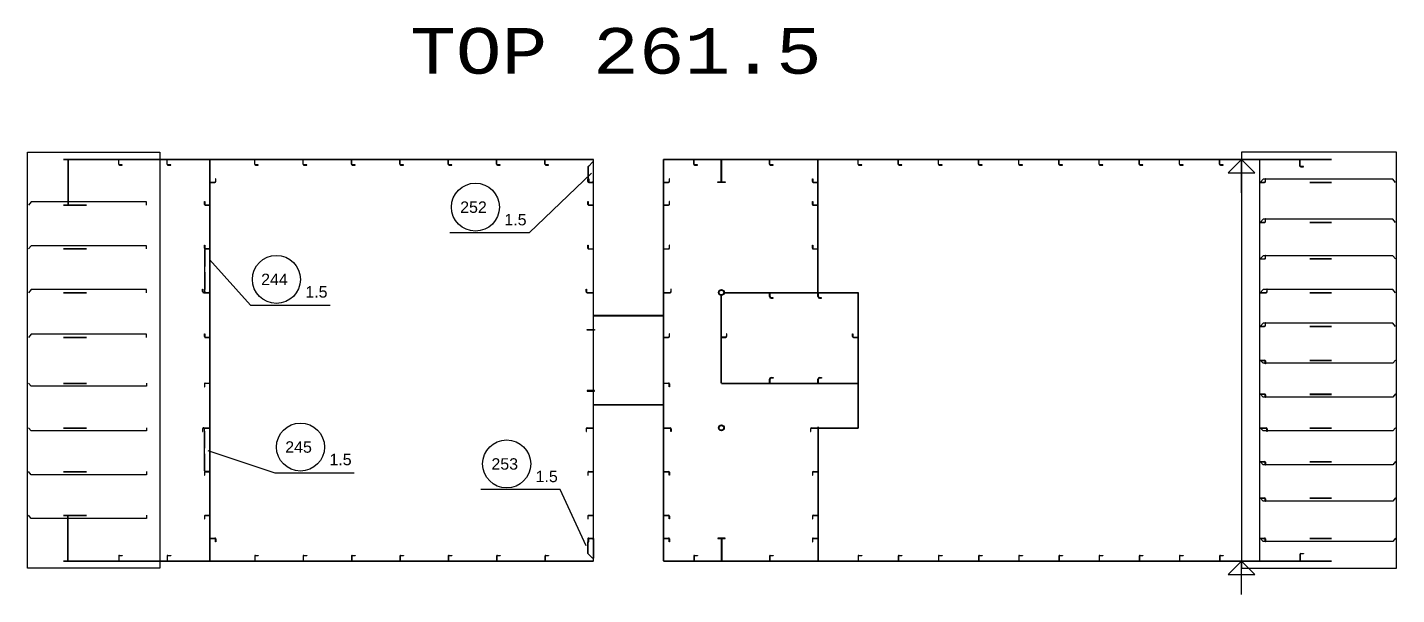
# Model space of a CAD drawing. Header units: inches. Extents: x -15552 to 42302, y -14825 to 18289.
# Drawn here: x -15552 to -8052, y 4755 to 7864 of the extents above; entities that cross this region are included whole.
import ezdxf

# ---------------------------------------------------------------- set-up
doc = ezdxf.new("R2010")
doc.units = ezdxf.units.IN
doc.header["$MEASUREMENT"] = 0
doc.linetypes.add('Short_dashed', pattern=[5, 3.75, -1.25])
doc.layers.get('0').update_dxf_attribs({"linetype": 'CONTINUOUS'})
doc.styles.add('Style_ARIAL', font='ARIAL')
doc.styles.add('Style_Courier_New', font='Courier New')

msp = doc.modelspace()

# ---------------------------------------------------------------- linework, layer by layer
at = {"color": 3, "ltscale": 25}
for p, q in [((-15551.865323, 4899.650529), (-15551.865323, 7179.650453)), ((-15551.865323, 7179.650453), (-14826.865323, 7179.650453)), ((-15353.49725, 7141.150621), (-12450.365384, 7141.150621)), ((-15353.49725, 7139.650682), (-12450.365384, 7139.650682)), ((-15330.161221, 7139.650682), (-15330.161221, 6891.650346)), ((-15327.92886, 7139.650682), (-15327.92886, 6891.650346)), ((-15051.865323, 7114.095643), (-15051.865323, 7139.650682)), ((-15050.365384, 7114.095643), (-15050.365384, 7139.650682)), ((-14826.865323, 7179.650453), (-14826.865323, 4899.650529)), ((-14786.865552, 7114.095643), (-14786.865552, 7139.650682)), ((-14785.365613, 7114.095643), (-14785.365613, 7139.650682)), ((-14551.865323, 4939.650491), (-14551.865323, 7139.650682)), ((-14550.365384, 4939.650491), (-14550.365384, 7139.650682)), ((-14306.865628, 7114.095643), (-14306.865628, 7139.650682)), ((-14305.365307, 7114.095643), (-14305.365307, 7139.650682)), ((-14041.865475, 7114.095643), (-14041.865475, 7139.650682)), ((-14040.365536, 7114.095643), (-14040.365536, 7139.650682)), ((-13776.865323, 7114.095643), (-13776.865323, 7139.650682)), ((-13775.365384, 7114.095643), (-13775.365384, 7139.650682)), ((-13511.865552, 7114.095643), (-13511.865552, 7139.650682)), ((-13510.365613, 7114.095643), (-13510.365613, 7139.650682)), ((-13246.865399, 7114.095643), (-13246.865399, 7139.650682)), ((-13245.36546, 7114.095643), (-13245.36546, 7139.650682)), ((-12981.865628, 7114.095643), (-12981.865628, 7139.650682)), ((-12980.365307, 7114.095643), (-12980.365307, 7139.650682)), ((-12716.865475, 7114.095643), (-12716.865475, 7139.650682)), ((-12715.365536, 7114.095643), (-12715.365536, 7139.650682)), ((-12451.865323, 4939.650491), (-12451.865323, 7139.650682)), ((-12450.365384, 4939.650491), (-12450.365384, 7139.650682)), ((-12066.865475, 4939.650491), (-12066.865475, 7139.650682)), ((-12066.865475, 7139.650682), (-8407.92125, 7139.650682)), ((-12065.365536, 4939.650491), (-12065.365536, 7139.650682)), ((-11901.865323, 7114.095643), (-11901.865323, 7139.6503)), ((-11900.365384, 7114.095643), (-11900.365384, 7139.6503)), ((-11751.865323, 7017.65056), (-11751.865323, 7139.6503)), ((-11748.865445, 7017.65056), (-11748.865445, 7139.6503)), ((-11486.865552, 7114.095643), (-11486.865552, 7139.650682)), ((-11485.365422, 7114.095643), (-11485.365422, 7139.650682)), ((-11221.86559, 6411.650422), (-11221.86559, 7139.650682)), ((-11220.36546, 6411.650422), (-11220.36546, 7139.650682)), ((-11001.865513, 7114.095643), (-11001.865513, 7139.650682)), ((-11000.365574, 7114.095643), (-11000.365574, 7139.650682)), ((-10781.865437, 7114.095643), (-10781.865437, 7139.650682)), ((-10780.365498, 7114.095643), (-10780.365498, 7139.650682)), ((-10561.865552, 7114.095643), (-10561.865552, 7139.650682)), ((-10560.365613, 7114.095643), (-10560.365613, 7139.650682)), ((-10341.865571, 7114.095643), (-10341.865571, 7139.650682)), ((-10340.365536, 7114.095643), (-10340.365536, 7139.650682)), ((-10121.865494, 7114.095643), (-10121.865494, 7139.650682)), ((-10120.365555, 7114.095643), (-10120.365555, 7139.650682)), ((-9901.865513, 7114.095643), (-9901.865513, 7139.650682)), ((-9900.365574, 7114.095643), (-9900.365574, 7139.650682)), ((-9681.865533, 7114.095643), (-9681.865533, 7139.650682)), ((-9680.365594, 7114.095643), (-9680.365594, 7139.650682)), ((-9461.865552, 7114.095643), (-9461.865552, 7139.650682)), ((-9460.365565, 7114.095643), (-9460.365565, 7139.650682)), ((-9241.865571, 7114.095643), (-9241.865571, 7139.650682)), ((-9240.365536, 7114.095643), (-9240.365536, 7139.650682)), ((-9021.865566, 7114.095643), (-9021.865566, 7139.650682)), ((-9020.365555, 7114.095643), (-9020.365555, 7139.650682)), ((-8051.865561, 7179.650453), (-8901.865561, 7179.650453)), ((-8901.865561, 7179.650453), (-8901.865561, 4899.650529)), ((-8801.865567, 4939.650491), (-8801.865567, 7139.650682)), ((-8800.365567, 4939.650491), (-8800.365567, 7139.650682)), ((-8581.86558, 7104.095796), (-8581.86558, 7139.650682)), ((-8580.36557, 7104.095796), (-8580.36557, 7139.650682)), ((-8051.865561, 4899.650529), (-8051.865561, 7179.650453)), ((-12451.865323, 7016.150621), (-12451.865323, 7124.650529)), ((-14550.365384, 7016.150621), (-14524.810727, 7016.150621)), ((-14550.365384, 7014.6503), (-14524.810727, 7014.6503)), ((-12477.420361, 7016.150621), (-12451.865323, 7016.150621)), ((-12477.420361, 7014.650682), (-12451.865323, 7014.650682)), ((-12477.36543, 7034.650376), (-12477.36543, 7016.150621)), ((-12477.36543, 7016.150621), (-12451.865323, 7016.150621)), ((-12065.365536, 7016.150621), (-12039.810879, 7016.150621)), ((-12065.365536, 7014.650682), (-12039.810879, 7014.650682)), ((-11247.420247, 7016.150621), (-11221.86559, 7016.150621)), ((-11247.420247, 7014.650682), (-11221.86559, 7014.650682)), ((-8800.365567, 7016.150621), (-8774.81088, 7016.150621)), ((-8800.365567, 7014.650682), (-8774.81088, 7014.650682)), ((-8527.29574, 7016.650346), (-8407.92125, 7016.650346)), ((-8527.29574, 7014.650682), (-8407.92125, 7014.650682)), ((-15353.49725, 6891.650346), (-15227.909787, 6891.650346)), ((-15353.49725, 6889.650682), (-15227.909787, 6889.650682)), ((-14577.420361, 6891.150621), (-14551.865323, 6891.150621)), ((-14577.420361, 6889.650682), (-14551.865323, 6889.650682)), ((-12477.420361, 6891.150621), (-12451.865323, 6891.150621)), ((-12477.420361, 6889.650682), (-12451.865323, 6889.650682)), ((-12065.365536, 6891.150621), (-12039.810879, 6891.150621)), ((-12065.365536, 6889.650682), (-12039.810879, 6889.650682)), ((-11247.420247, 6891.150621), (-11221.86559, 6891.150621)), ((-11247.420247, 6889.650682), (-11221.86559, 6889.650682)), ((-8800.365567, 6796.150544), (-8774.81088, 6796.150544)), ((-8800.365567, 6794.650605), (-8774.81088, 6794.650605)), ((-8527.29574, 6796.650651), (-8407.92125, 6796.650651)), ((-8527.29574, 6794.650605), (-8407.92125, 6794.650605)), ((-15353.49725, 6651.650575), (-15227.909787, 6651.650575)), ((-15353.49725, 6649.650529), (-15227.909787, 6649.650529)), ((-14577.420361, 6651.150468), (-14551.865323, 6651.150468)), ((-14577.420361, 6649.650529), (-14551.865323, 6649.650529)), ((-14551.865323, 6649.650529), (-14577.36543, 6649.650529)), ((-14551.865323, 6411.650422), (-14551.865323, 6649.650529)), ((-12477.420361, 6651.150468), (-12451.865323, 6651.150468)), ((-12477.420361, 6649.650529), (-12451.865323, 6649.650529)), ((-12065.365536, 6651.150468), (-12039.810879, 6651.150468)), ((-12065.365536, 6649.650529), (-12039.810879, 6649.650529)), ((-11247.420247, 6651.150468), (-11221.86559, 6651.150468)), ((-11247.420247, 6649.650529), (-11221.86559, 6649.650529)), ((-8800.365567, 6596.150544), (-8774.81088, 6596.150544)), ((-8800.365567, 6594.650605), (-8774.81088, 6594.650605)), ((-8527.29574, 6596.650651), (-8407.92125, 6596.650651)), ((-8527.29574, 6594.650605), (-8407.92125, 6594.650605)), ((-15353.49725, 6411.650422), (-15227.909787, 6411.650422)), ((-15353.49725, 6409.650376), (-15227.909787, 6409.650376)), ((-14585.93858, 6411.650422), (-14551.865323, 6411.650422)), ((-14585.93858, 6409.650376), (-14551.865323, 6409.650376)), ((-14577.36543, 6411.650422), (-14551.865323, 6411.650422)), ((-12485.93858, 6411.650422), (-12451.865323, 6411.650422)), ((-12485.93858, 6409.650376), (-12451.865323, 6409.650376)), ((-12065.365536, 6411.650422), (-12031.29266, 6411.650422)), ((-12065.365536, 6409.650376), (-12031.29266, 6409.650376)), ((-11751.865513, 5914.650491), (-11751.865513, 6394.650605)), ((-11749.865468, 5914.650491), (-11749.865468, 6394.650605)), ((-11734.365399, 6411.650422), (-11001.865513, 6411.650422)), ((-11734.365399, 6409.650376), (-11001.865513, 6409.650376)), ((-11486.865552, 6388.540986), (-11486.865552, 6409.650376)), ((-11483.865483, 6388.540986), (-11483.865483, 6409.650376)), ((-11221.86559, 6388.540986), (-11221.86559, 6409.650376)), ((-11218.865521, 6388.540986), (-11218.865521, 6409.650376)), ((-11001.865513, 5667.65056), (-11001.865513, 6411.650422)), ((-10999.865468, 5667.65056), (-10999.865468, 6411.650422)), ((-8800.365567, 6411.650422), (-8766.292326, 6411.650422)), ((-8800.365567, 6409.650376), (-8766.292326, 6409.650376)), ((-8527.29574, 6411.650422), (-8407.92125, 6411.650422)), ((-8527.29574, 6409.650376), (-8407.92125, 6409.650376)), ((-8800.365567, 6226.150468), (-8774.81088, 6226.150468)), ((-8527.29574, 6226.650575), (-8407.92125, 6226.650575)), ((-15353.49725, 6166.650537), (-15227.909787, 6166.650537)), ((-15353.49725, 6164.650491), (-15227.909787, 6164.650491)), ((-14577.420361, 6166.150621), (-14551.865323, 6166.150621)), ((-14577.420361, 6164.650491), (-14551.865323, 6164.650491)), ((-12065.365536, 6166.150621), (-12039.810879, 6166.150621)), ((-12065.365536, 6164.650491), (-12039.810879, 6164.650491)), ((-11749.865468, 6167.65056), (-11728.755887, 6167.65056)), ((-11749.865468, 6164.650491), (-11728.755887, 6164.650491)), ((-11027.42017, 6166.150621), (-11001.865513, 6166.150621)), ((-11027.42017, 6164.650491), (-11001.865513, 6164.650491)), ((-8800.365567, 6224.650529), (-8774.81088, 6224.650529)), ((-8527.29574, 6224.650529), (-8407.92125, 6224.650529)), ((-8800.365567, 6040.40046), (-8774.81088, 6040.40046)), ((-8800.365567, 6038.900521), (-8774.81088, 6038.900521)), ((-8527.29574, 6040.650514), (-8407.92125, 6040.650514)), ((-8527.29574, 6038.650468), (-8407.92125, 6038.650468)), ((-11486.865552, 5914.650491), (-11486.865552, 5935.760072)), ((-11483.865483, 5914.650491), (-11483.865483, 5935.760072)), ((-11221.86559, 5914.650491), (-11221.86559, 5935.760072)), ((-11218.865521, 5914.650491), (-11218.865521, 5935.760072)), ((-15353.49725, 5914.650491), (-15227.909787, 5914.650491)), ((-15353.49725, 5912.650636), (-15227.909787, 5912.650636)), ((-14577.420361, 5914.650491), (-14551.865323, 5914.650491)), ((-14577.420361, 5913.150552), (-14551.865323, 5913.150552)), ((-12065.365536, 5914.650491), (-12039.810879, 5914.650491)), ((-12065.365536, 5913.150552), (-12039.810879, 5913.150552)), ((-11749.865468, 5914.650491), (-11001.865513, 5914.650491)), ((-11749.865468, 5912.650636), (-11001.865513, 5912.650636)), ((-8800.365567, 5854.650453), (-8774.81088, 5854.650453)), ((-8800.365567, 5853.150514), (-8774.81088, 5853.150514)), ((-8527.29574, 5854.650453), (-8407.92125, 5854.650453)), ((-8527.29574, 5852.650598), (-8407.92125, 5852.650598)), ((-15353.49725, 5669.650605), (-15227.909787, 5669.650605)), ((-15353.49725, 5667.65056), (-15227.909787, 5667.65056)), ((-14585.93858, 5669.650605), (-14551.865323, 5669.650605)), ((-14585.93858, 5667.65056), (-14551.865323, 5667.65056)), ((-14577.36543, 5667.65056), (-14551.865323, 5667.65056)), ((-14551.865323, 5667.65056), (-14551.865323, 5429.650643)), ((-12485.93858, 5669.650605), (-12451.865323, 5669.650605)), ((-12485.93858, 5667.65056), (-12451.865323, 5667.65056)), ((-12065.365536, 5669.650605), (-12031.29266, 5669.650605)), ((-12065.365536, 5667.65056), (-12031.29266, 5667.65056)), ((-11255.938847, 5669.650605), (-11221.86559, 5669.650605)), ((-11255.938847, 5667.65056), (-11221.86559, 5667.65056)), ((-11221.86559, 5674.650529), (-11221.86559, 4939.650491)), ((-11220.36546, 5674.650529), (-11220.36546, 4939.650491)), ((-11220.36546, 5669.650605), (-11001.865513, 5669.650605)), ((-11220.36546, 5667.65056), (-11001.865513, 5667.65056)), ((-8800.365567, 5669.650605), (-8766.292326, 5669.650605)), ((-8800.365567, 5667.65056), (-8766.292326, 5667.65056)), ((-8527.29574, 5669.650605), (-8407.92125, 5669.650605)), ((-8527.29574, 5667.65056), (-8407.92125, 5667.65056)), ((-8800.365567, 5484.650567), (-8774.81088, 5484.650567)), ((-8800.365567, 5483.150628), (-8774.81088, 5483.150628)), ((-8527.29574, 5484.650567), (-8407.92125, 5484.650567)), ((-8527.29574, 5482.650521), (-8407.92125, 5482.650521)), ((-15353.49725, 5429.650643), (-15227.909787, 5429.650643)), ((-15353.49725, 5427.650598), (-15227.909787, 5427.650598)), ((-14577.420361, 5429.650643), (-14551.865323, 5429.650643)), ((-14577.420361, 5428.150514), (-14551.865323, 5428.150514)), ((-14551.865323, 5429.650643), (-14577.36543, 5429.650643)), ((-12477.420361, 5429.650643), (-12451.865323, 5429.650643)), ((-12477.420361, 5428.150514), (-12451.865323, 5428.150514)), ((-12065.365536, 5429.650643), (-12039.810879, 5429.650643)), ((-12065.365536, 5428.150514), (-12039.810879, 5428.150514)), ((-11247.420247, 5429.650643), (-11221.86559, 5429.650643)), ((-11247.420247, 5428.150514), (-11221.86559, 5428.150514)), ((-8800.365567, 5284.650567), (-8774.81088, 5284.650567)), ((-8800.365567, 5283.150628), (-8774.81088, 5283.150628)), ((-8527.29574, 5284.650567), (-8407.92125, 5284.650567)), ((-8527.29574, 5282.650521), (-8407.92125, 5282.650521)), ((-15353.49725, 5189.650491), (-15227.909787, 5189.650491)), ((-15353.49725, 5187.650636), (-15227.909787, 5187.650636)), ((-15330.161221, 4939.650491), (-15330.161221, 5187.650636)), ((-15327.92886, 4939.650491), (-15327.92886, 5187.650636)), ((-14577.420361, 5189.650491), (-14551.865323, 5189.650491)), ((-14577.420361, 5188.150552), (-14551.865323, 5188.150552)), ((-12477.420361, 5189.650491), (-12451.865323, 5189.650491)), ((-12477.420361, 5188.150552), (-12451.865323, 5188.150552)), ((-12065.365536, 5189.650491), (-12039.810879, 5189.650491)), ((-12065.365536, 5188.150552), (-12039.810879, 5188.150552)), ((-11247.420247, 5189.650491), (-11221.86559, 5189.650491)), ((-11247.420247, 5188.150552), (-11221.86559, 5188.150552)), ((-14550.365384, 5064.650491), (-14524.810727, 5064.650491)), ((-14550.365384, 5063.150552), (-14524.810727, 5063.150552)), ((-12477.420361, 5064.650491), (-12451.865323, 5064.650491)), ((-12477.420361, 5063.150552), (-12451.865323, 5063.150552)), ((-12477.36543, 5044.650605), (-12477.36543, 5063.150552)), ((-12477.36543, 5063.150552), (-12451.865323, 5063.150552)), ((-12451.865323, 5063.150552), (-12451.865323, 4954.650643)), ((-12065.365536, 5064.650491), (-12039.810879, 5064.650491)), ((-12065.365536, 5063.150552), (-12039.810879, 5063.150552)), ((-11751.865323, 5061.650422), (-11751.865323, 4939.650491)), ((-11748.865445, 5061.650422), (-11748.865445, 4939.650491)), ((-11247.420247, 5064.650491), (-11221.86559, 5064.650491)), ((-11247.420247, 5063.150552), (-11221.86559, 5063.150552)), ((-8800.365567, 5064.650491), (-8774.81088, 5064.650491)), ((-8800.365567, 5063.150552), (-8774.81088, 5063.150552)), ((-8527.29574, 5064.650491), (-8407.92125, 5064.650491)), ((-8527.29574, 5062.650636), (-8407.92125, 5062.650636)), ((-15051.865323, 4965.205339), (-15051.865323, 4939.650491)), ((-15050.365384, 4965.205339), (-15050.365384, 4939.650491)), ((-14786.865552, 4965.205339), (-14786.865552, 4939.650491)), ((-14785.365613, 4965.205339), (-14785.365613, 4939.650491)), ((-14306.865628, 4965.205339), (-14306.865628, 4939.650491)), ((-14305.365307, 4965.205339), (-14305.365307, 4939.650491)), ((-14041.865475, 4965.205339), (-14041.865475, 4939.650491)), ((-14040.365536, 4965.205339), (-14040.365536, 4939.650491)), ((-13776.865323, 4965.205339), (-13776.865323, 4939.650491)), ((-13775.365384, 4965.205339), (-13775.365384, 4939.650491)), ((-13511.865552, 4965.205339), (-13511.865552, 4939.650491)), ((-13510.365613, 4965.205339), (-13510.365613, 4939.650491)), ((-13246.865399, 4965.205339), (-13246.865399, 4939.650491)), ((-13245.36546, 4965.205339), (-13245.36546, 4939.650491)), ((-12981.865628, 4965.205339), (-12981.865628, 4939.650491)), ((-12980.365307, 4965.205339), (-12980.365307, 4939.650491)), ((-12716.865475, 4965.205339), (-12716.865475, 4939.650491)), ((-12715.365536, 4965.205339), (-12715.365536, 4939.650491)), ((-11901.865323, 4965.205339), (-11901.865323, 4939.650491)), ((-11900.365384, 4965.205339), (-11900.365384, 4939.650491)), ((-11486.865552, 4965.205339), (-11486.865552, 4939.650491)), ((-11485.365422, 4965.205339), (-11485.365422, 4939.650491)), ((-11001.865513, 4965.205339), (-11001.865513, 4939.650491)), ((-11000.365574, 4965.205339), (-11000.365574, 4939.650491)), ((-10781.865437, 4965.205339), (-10781.865437, 4939.650491)), ((-10780.365498, 4965.205339), (-10780.365498, 4939.650491)), ((-10561.865552, 4965.205339), (-10561.865552, 4939.650491)), ((-10560.365613, 4965.205339), (-10560.365613, 4939.650491)), ((-10341.865571, 4965.205339), (-10341.865571, 4939.650491)), ((-10340.365536, 4965.205339), (-10340.365536, 4939.650491)), ((-10121.865494, 4965.205339), (-10121.865494, 4939.650491)), ((-10120.365555, 4965.205339), (-10120.365555, 4939.650491)), ((-9901.865513, 4965.205339), (-9901.865513, 4939.650491)), ((-9900.365574, 4965.205339), (-9900.365574, 4939.650491)), ((-9681.865533, 4965.205339), (-9681.865533, 4939.650491)), ((-9680.365594, 4965.205339), (-9680.365594, 4939.650491)), ((-9461.865552, 4965.205339), (-9461.865552, 4939.650491)), ((-9460.365565, 4965.205339), (-9460.365565, 4939.650491)), ((-9241.865571, 4965.205339), (-9241.865571, 4939.650491)), ((-9240.365536, 4965.205339), (-9240.365536, 4939.650491)), ((-9021.865566, 4965.205339), (-9021.865566, 4939.650491)), ((-9020.365555, 4965.205339), (-9020.365555, 4939.650491)), ((-8581.86558, 4975.205377), (-8581.86558, 4939.650491)), ((-8580.36557, 4975.205377), (-8580.36557, 4939.650491)), ((-14826.865323, 4899.650529), (-15551.865323, 4899.650529)), ((-15353.49725, 4939.650491), (-12450.365384, 4939.650491)), ((-15353.49725, 4938.150552), (-12450.365384, 4938.150552)), ((-12066.865475, 4939.650491), (-8407.92125, 4939.650491)), ((-8901.865561, 4899.650529), (-8051.865561, 4899.650529))]:
    msp.add_line(p, q, dxfattribs=at)
at = {"color": 6, "ltscale": 25}
for p, q in [((-8975.251086, 7066.26468), (-8901.865561, 7139.6503)), ((-8901.865561, 7139.6503), (-8828.969286, 7066.26468)), ((-8901.865561, 6956.675676), (-8901.865561, 7139.6503)), ((-8975.251086, 7066.26468), (-8828.969286, 7066.26468)), ((-8975.251086, 4864.265016), (-8901.865561, 4937.650445)), ((-8901.865561, 4937.650445), (-8828.969286, 4864.265016)), ((-8901.865561, 4754.676011), (-8901.865561, 4937.650445)), ((-8975.251086, 4864.265016), (-8828.969286, 4864.265016))]:
    msp.add_line(p, q, dxfattribs=at)
at = {"color": 1, "linetype": 'Short_dashed', "ltscale": 25}
for p, q in [((-12480.420239, 7101.095536), (-12480.420239, 7034.650376)), ((-14580.420239, 6646.595719), (-14580.420239, 6414.705232)), ((-14580.420239, 5432.705262), (-14580.420239, 5664.59575)), ((-12480.420239, 4978.205445), (-12480.420239, 5044.650605))]:
    msp.add_line(p, q, dxfattribs=at)
at = {"color": 3, "ltscale": 25}
for points in [[(-12066.865475, 7141.150621), (-8901.865561, 7141.150621), (-8901.865561, 7141.650346), (-8407.92125, 7141.650346)], [(-15047.365506, 7109.595826), (-15031.920178, 7109.595826), (-15031.920178, 7111.095765), (-15047.365506, 7111.095765)], [(-14782.365353, 7109.595826), (-14766.920025, 7109.595826), (-14766.920025, 7111.095765), (-14782.365353, 7111.095765)], [(-14302.36543, 7109.595826), (-14286.920102, 7109.595826), (-14286.920102, 7111.095765), (-14302.36543, 7111.095765)], [(-14037.365277, 7109.595826), (-14021.919949, 7109.595826), (-14021.919949, 7111.095765), (-14037.365277, 7111.095765)], [(-13772.365506, 7109.595826), (-13756.920178, 7109.595826), (-13756.920178, 7111.095765), (-13772.365506, 7111.095765)], [(-13507.365353, 7109.595826), (-13491.920025, 7109.595826), (-13491.920025, 7111.095765), (-13507.365353, 7111.095765)], [(-13242.365582, 7109.595826), (-13226.920254, 7109.595826), (-13226.920254, 7111.095765), (-13242.365582, 7111.095765)], [(-12977.36543, 7109.595826), (-12961.920102, 7109.595826), (-12961.920102, 7111.095765), (-12977.36543, 7111.095765)], [(-12712.365658, 7109.595826), (-12696.920331, 7109.595826), (-12696.920331, 7111.095765), (-12712.365658, 7111.095765)], [(-12451.865323, 7124.650529), (-12456.865628, 7124.650529), (-12477.36543, 7104.150346)], [(-11897.365315, 7109.595826), (-11881.920178, 7109.595826), (-11881.920178, 7111.095765), (-11897.365315, 7111.095765)], [(-11482.365544, 7109.595826), (-11466.920216, 7109.595826), (-11466.920216, 7111.095765), (-11482.365544, 7111.095765)], [(-9017.365558, 7109.595826), (-9001.920254, 7109.595826), (-9001.920254, 7111.095765), (-9017.365558, 7111.095765)], [(-8577.365573, 7099.595597), (-8561.920269, 7099.595597), (-8561.920269, 7101.095536), (-8577.365573, 7101.095536)], [(-14520.310528, 7019.150499), (-14520.310528, 7034.595826), (-14521.810467, 7034.595826), (-14521.810467, 7019.150499)], [(-12481.920178, 7019.150499), (-12481.920178, 7034.595826), (-12480.420239, 7034.595826), (-12480.420239, 7019.150499)], [(-11770.36546, 7017.65056), (-11730.365498, 7017.65056), (-11730.365498, 7014.6503), (-11770.36546, 7014.6503), (-11770.36546, 7017.65056)], [(-8057.272322, 7014.650682), (-8073.051627, 7032.504609), (-8782.922695, 7032.504609), (-8798.701993, 7014.650682)], [(-8770.31088, 7019.150499), (-8770.31088, 7034.595826), (-8771.81088, 7034.595826), (-8771.81088, 7019.150499)], [(-14899.542172, 6889.650682), (-14899.542172, 6907.504609), (-15530.512936, 6907.504609), (-15546.504147, 6889.650682)], [(-12481.920178, 6894.150499), (-12481.920178, 6909.595826), (-12480.420239, 6909.595826), (-12480.420239, 6894.150499)], [(-12035.310681, 6894.150499), (-12035.310681, 6909.595826), (-12036.81062, 6909.595826), (-12036.81062, 6894.150499)], [(-11251.920254, 6894.150499), (-11251.920254, 6909.595826), (-11250.420125, 6909.595826), (-11250.420125, 6894.150499)], [(-8057.272322, 6794.650605), (-8073.051627, 6812.504533), (-8782.922695, 6812.504533), (-8798.701993, 6794.650605)], [(-8770.31088, 6799.150422), (-8770.31088, 6814.59575), (-8771.81088, 6814.59575), (-8771.81088, 6799.150422)], [(-14899.542172, 6649.650529), (-14899.542172, 6667.504457), (-15530.512936, 6667.504457), (-15546.504147, 6649.650529)], [(-11251.920254, 6654.150346), (-11251.920254, 6669.595674), (-11250.420125, 6669.595674), (-11250.420125, 6654.150346)], [(-8057.272322, 6594.650605), (-8073.051627, 6612.504533), (-8782.922695, 6612.504533), (-8798.701993, 6594.650605)], [(-8770.31088, 6599.150422), (-8770.31088, 6614.59575), (-8771.81088, 6614.59575), (-8771.81088, 6599.150422)], [(-14899.542172, 6409.650376), (-14899.542172, 6427.504686), (-15530.512936, 6427.504686), (-15546.504147, 6409.650376)], [(-12491.938336, 6415.650514), (-12491.938336, 6429.577592), (-12489.938672, 6429.577592), (-12489.938672, 6415.650514)], [(-8057.272322, 6409.650376), (-8073.051627, 6427.504686), (-8782.922695, 6427.504686), (-8798.701993, 6409.650376)], [(-8760.292326, 6415.650514), (-8760.292326, 6429.577592), (-8762.292327, 6429.577592), (-8762.292327, 6415.650514)], [(-8057.272322, 6224.650529), (-8073.051627, 6242.504457), (-8782.922695, 6242.504457), (-8798.701993, 6224.650529)], [(-8770.31088, 6229.150537), (-8770.31088, 6244.595864), (-8771.81088, 6244.595864), (-8771.81088, 6229.150537)], [(-14899.542172, 6164.650491), (-14899.542172, 6182.504609), (-15530.512936, 6182.504609), (-15546.504147, 6164.650491)], [(-12035.310681, 6169.150499), (-12035.310681, 6184.595826), (-12036.81062, 6184.595826), (-12036.81062, 6169.150499)], [(-8057.272322, 6040.650514), (-8073.051627, 6022.796586), (-8782.922695, 6022.796586), (-8798.701993, 6040.650514)], [(-8770.31088, 6035.900453), (-8770.31088, 6020.455316), (-8771.81088, 6020.455316), (-8771.81088, 6035.900453)], [(-14899.542172, 5914.650491), (-14899.542172, 5896.796563), (-15530.512936, 5896.796563), (-15546.504147, 5914.650491)], [(-12035.310681, 5910.150483), (-12035.310681, 5894.705346), (-12036.81062, 5894.705346), (-12036.81062, 5910.150483)], [(-8057.272322, 5854.650453), (-8073.051627, 5836.796525), (-8782.922695, 5836.796525), (-8798.701993, 5854.650453)], [(-8770.31088, 5850.150636), (-8770.31088, 5834.705308), (-8771.81088, 5834.705308), (-8771.81088, 5850.150636)], [(-14899.542172, 5669.650605), (-14899.542172, 5651.796487), (-15530.512936, 5651.796487), (-15546.504147, 5669.650605)], [(-12491.938336, 5663.650468), (-12491.938336, 5649.72358), (-12489.938672, 5649.72358), (-12489.938672, 5663.650468)], [(-8057.272322, 5669.650605), (-8073.051627, 5651.796487), (-8782.922695, 5651.796487), (-8798.701993, 5669.650605)], [(-8760.292326, 5663.650468), (-8760.292326, 5649.72358), (-8762.292327, 5649.72358), (-8762.292327, 5663.650468)], [(-8057.272322, 5484.650567), (-8073.051627, 5466.79664), (-8782.922695, 5466.79664), (-8798.701993, 5484.650567)], [(-8770.31088, 5480.15056), (-8770.31088, 5464.705232), (-8771.81088, 5464.705232), (-8771.81088, 5480.15056)], [(-14899.542172, 5429.650643), (-14899.542172, 5411.796525), (-15530.512936, 5411.796525), (-15546.504147, 5429.650643)], [(-8057.272322, 5284.650567), (-8073.051627, 5266.79664), (-8782.922695, 5266.79664), (-8798.701993, 5284.650567)], [(-8770.31088, 5280.15056), (-8770.31088, 5264.705232), (-8771.81088, 5264.705232), (-8771.81088, 5280.15056)], [(-14899.542172, 5189.650491), (-14899.542172, 5171.796563), (-15530.512936, 5171.796563), (-15546.504147, 5189.650491)], [(-14581.920178, 5185.150483), (-14581.920178, 5169.705346), (-14580.420239, 5169.705346), (-14580.420239, 5185.150483)], [(-12481.920178, 5185.150483), (-12481.920178, 5169.705346), (-12480.420239, 5169.705346), (-12480.420239, 5185.150483)], [(-12035.310681, 5185.150483), (-12035.310681, 5169.705346), (-12036.81062, 5169.705346), (-12036.81062, 5185.150483)], [(-11251.920254, 5185.150483), (-11251.920254, 5169.705346), (-11250.420125, 5169.705346), (-11250.420125, 5185.150483)], [(-14520.310528, 5060.150483), (-14520.310528, 5044.705346), (-14521.810467, 5044.705346), (-14521.810467, 5060.150483)], [(-12481.920178, 5060.150483), (-12481.920178, 5044.705346), (-12480.420239, 5044.705346), (-12480.420239, 5060.150483)], [(-11770.36546, 5061.650422), (-11730.365498, 5061.650422), (-11730.365498, 5064.650491), (-11770.36546, 5064.650491), (-11770.36546, 5061.650422)], [(-8057.272322, 5064.650491), (-8073.051627, 5046.796563), (-8782.922695, 5046.796563), (-8798.701993, 5064.650491)], [(-8770.31088, 5060.150483), (-8770.31088, 5044.705346), (-8771.81088, 5044.705346), (-8771.81088, 5060.150483)], [(-15047.365506, 4969.705346), (-15031.920178, 4969.705346), (-15031.920178, 4968.205407), (-15047.365506, 4968.205407)], [(-14782.365353, 4969.705346), (-14766.920025, 4969.705346), (-14766.920025, 4968.205407), (-14782.365353, 4968.205407)], [(-14302.36543, 4969.705346), (-14286.920102, 4969.705346), (-14286.920102, 4968.205407), (-14302.36543, 4968.205407)], [(-14037.365277, 4969.705346), (-14021.919949, 4969.705346), (-14021.919949, 4968.205407), (-14037.365277, 4968.205407)], [(-13772.365506, 4969.705346), (-13756.920178, 4969.705346), (-13756.920178, 4968.205407), (-13772.365506, 4968.205407)], [(-13507.365353, 4969.705346), (-13491.920025, 4969.705346), (-13491.920025, 4968.205407), (-13507.365353, 4968.205407)], [(-13242.365582, 4969.705346), (-13226.920254, 4969.705346), (-13226.920254, 4968.205407), (-13242.365582, 4968.205407)], [(-12977.36543, 4969.705346), (-12961.920102, 4969.705346), (-12961.920102, 4968.205407), (-12977.36543, 4968.205407)], [(-12712.365658, 4969.705346), (-12696.920331, 4969.705346), (-12696.920331, 4968.205407), (-12712.365658, 4968.205407)], [(-12451.865323, 4954.650643), (-12456.865628, 4954.650643), (-12477.36543, 4975.150636)], [(-11897.365315, 4969.705346), (-11881.920178, 4969.705346), (-11881.920178, 4968.205407), (-11897.365315, 4968.205407)], [(-11482.365544, 4969.705346), (-11466.920216, 4969.705346), (-11466.920216, 4968.205407), (-11482.365544, 4968.205407)], [(-9457.365544, 4969.705346), (-9441.920216, 4969.705346), (-9441.920216, 4968.205407), (-9457.365544, 4968.205407)], [(-9237.365563, 4969.705346), (-9221.920235, 4969.705346), (-9221.920235, 4968.205407), (-9237.365563, 4968.205407)], [(-9017.365558, 4969.705346), (-9001.920254, 4969.705346), (-9001.920254, 4968.205407), (-9017.365558, 4968.205407)], [(-8577.365573, 4979.705384), (-8561.920269, 4979.705384), (-8561.920269, 4978.205445), (-8577.365573, 4978.205445)], [(-12066.865475, 4938.150552), (-8901.865561, 4938.150552), (-8901.865561, 4937.650636), (-8407.92125, 4937.650636)]]:
    msp.add_lwpolyline(points, dxfattribs=at)
at = {"color": 1, "ltscale": 25}
for points in [[(-12461.570294, 7065.425828), (-12803.739865, 6737.919572), (-13238.614972, 6737.919572)], [(-12477.36543, 7104.150346), (-12481.920178, 7099.595597), (-12481.920178, 7034.650376), (-12477.36543, 7034.650376)], [(-10997.365506, 7109.595826), (-10981.920178, 7109.595826), (-10981.920178, 7111.095765), (-10997.365506, 7111.095765)], [(-10777.36543, 7109.595826), (-10761.920293, 7109.595826), (-10761.920293, 7111.095765), (-10777.36543, 7111.095765)], [(-10557.365544, 7109.595826), (-10541.920216, 7109.595826), (-10541.920216, 7111.095765), (-10557.365544, 7111.095765)], [(-10337.365563, 7109.595826), (-10321.920235, 7109.595826), (-10321.920235, 7111.095765), (-10337.365563, 7111.095765)], [(-10117.365582, 7109.595826), (-10101.920254, 7109.595826), (-10101.920254, 7111.095765), (-10117.365582, 7111.095765)], [(-9897.365506, 7109.595826), (-9881.920273, 7109.595826), (-9881.920273, 7111.095765), (-9897.365506, 7111.095765)], [(-9677.365525, 7109.595826), (-9661.920197, 7109.595826), (-9661.920197, 7111.095765), (-9677.365525, 7111.095765)], [(-9457.365544, 7109.595826), (-9441.920216, 7109.595826), (-9441.920216, 7111.095765), (-9457.365544, 7111.095765)], [(-9237.365563, 7109.595826), (-9221.920235, 7109.595826), (-9221.920235, 7111.095765), (-9237.365563, 7111.095765)], [(-12035.310681, 7019.150499), (-12035.310681, 7034.595826), (-12036.81062, 7034.595826), (-12036.81062, 7019.150499)], [(-11251.920254, 7019.150499), (-11251.920254, 7034.595826), (-11250.420125, 7034.595826), (-11250.420125, 7019.150499)], [(-14581.920178, 6894.150499), (-14581.920178, 6909.595826), (-14580.420239, 6909.595826), (-14580.420239, 6894.150499)], [(-14581.920178, 6654.150346), (-14581.920178, 6669.595674), (-14580.420239, 6669.595674), (-14580.420239, 6654.150346)], [(-14577.36543, 6649.650529), (-14581.920178, 6645.095781), (-14581.920178, 6416.205171), (-14577.36543, 6411.650422)], [(-12481.920178, 6654.150346), (-12481.920178, 6669.595674), (-12480.420239, 6669.595674), (-12480.420239, 6654.150346)], [(-12035.310681, 6654.150346), (-12035.310681, 6669.595674), (-12036.81062, 6669.595674), (-12036.81062, 6654.150346)], [(-14553.700192, 6591.27498), (-14328.844006, 6341.979173), (-13893.968899, 6341.979173)], [(-12025.292523, 6415.650514), (-12025.292523, 6429.577592), (-12027.292569, 6429.577592), (-12027.292569, 6415.650514)], [(-11477.865536, 6379.540971), (-11466.974957, 6379.540971), (-11466.974957, 6382.540849), (-11477.865536, 6382.540849)], [(-11212.865574, 6379.540971), (-11201.974805, 6379.540971), (-11201.974805, 6382.540849), (-11212.865574, 6382.540849)], [(-12484.865506, 6208.673432), (-12444.865353, 6208.673432), (-12444.865353, 6205.209306), (-12484.865506, 6205.209306), (-12484.865506, 6208.673432)], [(-11719.755871, 6173.650506), (-11719.755871, 6184.541085), (-11722.75594, 6184.541085), (-11722.75594, 6173.650506)], [(-11031.920178, 6169.150499), (-11031.920178, 6184.595826), (-11030.420239, 6184.595826), (-11030.420239, 6169.150499)], [(-11477.865536, 5944.760087), (-11466.974957, 5944.760087), (-11466.974957, 5941.760018), (-11477.865536, 5941.760018)], [(-11212.865574, 5944.760087), (-11201.974805, 5944.760087), (-11201.974805, 5941.760018), (-11212.865574, 5941.760018)], [(-12484.865506, 5870.627549), (-12444.865353, 5870.627549), (-12444.865353, 5874.091676), (-12484.865506, 5874.091676), (-12484.865506, 5870.627549)], [(-14577.36543, 5429.650643), (-14581.920178, 5434.205392), (-14581.920178, 5663.095811), (-14577.36543, 5667.65056)], [(-12025.292523, 5663.650468), (-12025.292523, 5649.72358), (-12027.292569, 5649.72358), (-12027.292569, 5663.650468)], [(-11261.938794, 5663.650468), (-11261.938794, 5649.72358), (-11259.938748, 5649.72358), (-11259.938748, 5663.650468)], [(-14563.476498, 5545.209458), (-14196.863873, 5423.006204), (-13761.988766, 5423.006204)], [(-14581.920178, 5425.150636), (-14581.920178, 5409.705308), (-14580.420239, 5409.705308), (-14580.420239, 5425.150636)], [(-12481.920178, 5425.150636), (-12481.920178, 5409.705308), (-12480.420239, 5409.705308), (-12480.420239, 5425.150636)], [(-12035.310681, 5425.150636), (-12035.310681, 5409.705308), (-12036.81062, 5409.705308), (-12036.81062, 5425.150636)], [(-11251.920254, 5425.150636), (-11251.920254, 5409.705308), (-11250.420125, 5409.705308), (-11250.420125, 5425.150636)], [(-12490.899212, 5022.177461), (-12632.654507, 5330.131295), (-13067.529614, 5330.131295)], [(-12477.36543, 4975.150636), (-12481.920178, 4979.705384), (-12481.920178, 5044.650605), (-12477.36543, 5044.650605)], [(-12035.310681, 5060.150483), (-12035.310681, 5044.705346), (-12036.81062, 5044.705346), (-12036.81062, 5060.150483)], [(-11251.920254, 5060.150483), (-11251.920254, 5044.705346), (-11250.420125, 5044.705346), (-11250.420125, 5060.150483)], [(-10997.365506, 4969.705346), (-10981.920178, 4969.705346), (-10981.920178, 4968.205407), (-10997.365506, 4968.205407)], [(-10777.36543, 4969.705346), (-10761.920293, 4969.705346), (-10761.920293, 4968.205407), (-10777.36543, 4968.205407)], [(-10557.365544, 4969.705346), (-10541.920216, 4969.705346), (-10541.920216, 4968.205407), (-10557.365544, 4968.205407)], [(-10337.365563, 4969.705346), (-10321.920235, 4969.705346), (-10321.920235, 4968.205407), (-10337.365563, 4968.205407)], [(-10117.365582, 4969.705346), (-10101.920254, 4969.705346), (-10101.920254, 4968.205407), (-10117.365582, 4968.205407)], [(-9897.365506, 4969.705346), (-9881.920273, 4969.705346), (-9881.920273, 4968.205407), (-9897.365506, 4968.205407)], [(-9677.365525, 4969.705346), (-9661.920197, 4969.705346), (-9661.920197, 4968.205407), (-9677.365525, 4968.205407)]]:
    msp.add_lwpolyline(points, dxfattribs=at)
at = {"color": 2, "ltscale": 25}
for points in [[(-14591.938336, 6415.650514), (-14591.938336, 6429.577592), (-14589.93829, 6429.577592), (-14589.93829, 6415.650514)], [(-14581.920178, 6169.150499), (-14581.920178, 6184.595826), (-14580.420239, 6184.595826), (-14580.420239, 6169.150499)], [(-14581.920178, 5910.150483), (-14581.920178, 5894.705346), (-14580.420239, 5894.705346), (-14580.420239, 5910.150483)], [(-14591.938336, 5663.650468), (-14591.938336, 5649.72358), (-14589.93829, 5649.72358), (-14589.93829, 5663.650468)]]:
    msp.add_lwpolyline(points, dxfattribs=at)
at = {"color": 1, "ltscale": 25}
for points in [[(-11761.679204, 6399.336579, -0.414209), (-11761.679204, 6421.964219, -0.414213), (-11739.051755, 6421.964219, -0.414209), (-11739.051755, 6399.336579, -0.414213), (-11761.679204, 6399.336579), (-11761.679204, 6401.457933), (-11759.55785, 6401.457933, -0.41421), (-11759.55785, 6419.842866, -0.414214), (-11741.173108, 6419.842866, -0.41421), (-11741.173108, 6401.457933, -0.414214), (-11759.55785, 6401.457933, -0.414214)], [(-11761.679204, 5657.336763, -0.414213), (-11761.679204, 5679.964212, -0.414213), (-11739.051755, 5679.964212, -0.414213), (-11739.051755, 5657.336763, -0.414213), (-11761.679204, 5657.336763), (-11761.679204, 5659.458116), (-11759.55785, 5659.458116, -0.414214), (-11759.55785, 5677.842858, -0.414214), (-11741.173108, 5677.842858, -0.414214), (-11741.173108, 5659.458116, -0.414214), (-11759.55785, 5659.458116, -0.414214)]]:
    msp.add_lwpolyline(points, format="xyb", dxfattribs=at)
at = {"color": 4, "ltscale": 25}
for points in [[(-12066.865475, 6285.28972), (-12450.865491, 6285.28972), (-12450.865491, 6283.168939), (-12066.865475, 6283.168939)], [(-12066.865475, 5794.011453), (-12450.865491, 5794.011453), (-12450.865491, 5796.132234), (-12066.865475, 5796.132234)]]:
    msp.add_lwpolyline(points, dxfattribs=at)
at = {"color": 1, "ltscale": 25}
for centre in [(-13097.714932, 6878.819612), (-14187.943967, 6482.879213), (-14055.963833, 5563.906434), (-12926.629574, 5471.031526)]:
    msp.add_circle(centre, 131.506848, dxfattribs=at)
at = {"color": 3, "ltscale": 25}
for centre, radius, start, end in [((-15047.365506, 7114.095643), 4.499688, 179.998352, 270.001648), ((-15047.365506, 7114.095643), 2.999792, 179.998352, 270.001648), ((-14782.365353, 7114.096025), 4.500013, 180.002502, 270.00235), ((-14782.365353, 7114.096025), 3.000117, 180.004578, 270.002716), ((-14302.36543, 7114.096025), 4.500013, 180.002502, 270.00235), ((-14302.36543, 7114.095643), 2.999792, 179.998352, 270.001648), ((-14037.365277, 7114.096025), 4.500013, 180.002502, 270.00235), ((-14037.365277, 7114.096025), 3.000117, 180.004578, 270.002716), ((-13772.365506, 7114.095643), 4.499688, 179.998352, 270.001648), ((-13772.365506, 7114.095643), 2.999792, 179.998352, 270.001648), ((-13507.365353, 7114.096025), 4.500013, 180.002502, 270.00235), ((-13507.365353, 7114.096025), 3.000117, 180.004578, 270.002716), ((-13242.365582, 7114.095643), 4.499688, 179.998352, 270.001648), ((-13242.365582, 7114.095643), 2.999792, 179.998352, 270.001648), ((-12977.36543, 7114.096025), 4.500013, 180.002502, 270.00235), ((-12977.36543, 7114.095643), 2.999792, 179.998352, 270.001648), ((-12712.365658, 7114.095643), 4.499688, 179.998352, 270.001648), ((-12712.365658, 7114.095643), 2.999792, 179.998352, 270.001648), ((-11897.365506, 7114.095643), 4.49985, 180.000427, 270.002014), ((-11897.365506, 7114.095643), 2.999955, 180.001465, 270.002167), ((-11482.365735, 7114.095643), 4.49985, 180.000427, 270.002014), ((-11482.365544, 7114.095643), 2.999792, 179.998352, 270.001648), ((-10997.365697, 7114.095643), 4.49985, 180.000427, 270.002014), ((-10997.365697, 7114.095643), 2.999955, 180.001465, 270.002167), ((-10777.36562, 7114.095643), 4.49985, 180.000427, 270.002014), ((-10777.36562, 7114.095643), 2.999955, 180.001465, 270.002167), ((-10557.365735, 7114.095643), 4.49985, 180.000427, 270.002014), ((-10557.365735, 7114.095643), 2.999955, 180.001465, 270.002167), ((-10337.365754, 7114.095643), 4.49985, 180.000427, 270.002014), ((-10337.365658, 7114.095643), 2.999873, 179.999908, 270.001923), ((-10117.365773, 7114.095643), 4.499769, 179.99939, 270.001831), ((-10117.365677, 7114.095643), 2.999873, 179.999908, 270.001923), ((-9897.365697, 7114.095643), 4.49985, 180.000427, 270.002014), ((-9897.365601, 7114.095643), 2.999955, 180.001465, 270.002167), ((-9677.365716, 7114.095643), 4.49985, 180.000427, 270.002014), ((-9677.36562, 7114.095643), 2.999955, 180.001465, 270.002167), ((-9457.365687, 7114.095643), 4.49985, 180.000427, 270.002014), ((-9457.365639, 7114.095643), 2.999914, 180.000687, 270.002045), ((-9237.365706, 7114.095643), 4.49985, 180.000427, 270.002014), ((-9237.365658, 7114.095643), 2.999873, 179.999908, 270.001923), ((-9017.365725, 7114.095643), 4.49985, 180.000427, 270.002014), ((-9017.365654, 7114.095643), 2.999894, 180.000305, 270.001984), ((-8577.365406, 7104.095796), 4.500176, 179.99971, 269.997864), ((-8577.365358, 7104.095796), 3.000219, 179.999237, 269.995758), ((-14524.810727, 7019.15088), 3.000117, 269.997284, 359.995422), ((-14524.810727, 7019.150499), 4.500339, 270.001801, 359.998199), ((-12477.420361, 7019.150499), 4.499688, 179.998352, 270.001648), ((-12477.420361, 7019.150499), 2.999792, 179.998352, 270.001648), ((-12451.865323, 7016.150239), 5.000195, 89.998741, 179.996887), ((-12039.810879, 7019.15088), 4.500013, 269.99765, 359.997498), ((-12039.810879, 7019.15088), 3.000117, 269.997284, 359.995422), ((-11247.420437, 7019.150499), 4.49985, 180.000427, 270.002014), ((-11247.420247, 7019.150499), 2.999792, 179.998352, 270.001648), ((-8774.810776, 7019.150499), 2.999896, 269.998016, 359.999664), ((-8774.810724, 7019.150499), 4.499844, 269.998016, 359.999664), ((-14577.420361, 6894.150499), 4.499688, 179.998352, 270.001648), ((-14577.420361, 6894.150499), 2.999792, 179.998352, 270.001648), ((-12477.420361, 6894.150499), 4.499688, 179.998352, 270.001648), ((-12477.420361, 6894.150499), 2.999792, 179.998352, 270.001648), ((-12039.810879, 6894.15088), 4.500013, 269.99765, 359.997498), ((-12039.810879, 6894.15088), 3.000117, 269.997284, 359.995422), ((-11247.420437, 6894.150499), 4.49985, 180.000427, 270.002014), ((-11247.420247, 6894.150499), 2.999792, 179.998352, 270.001648), ((-8774.810776, 6799.150422), 2.999896, 269.998016, 359.999664), ((-8774.810724, 6799.150422), 4.499844, 269.998016, 359.999664), ((-14577.420361, 6654.150346), 4.499688, 179.998352, 270.001648), ((-14577.420361, 6654.150346), 2.999792, 179.998352, 270.001648), ((-14551.865323, 6649.650911), 5.000195, 180.003113, 270.001251), ((-12477.420361, 6654.150346), 4.499688, 179.998352, 270.001648), ((-12477.420361, 6654.150346), 2.999792, 179.998352, 270.001648), ((-12039.810879, 6654.150727), 4.500013, 269.99765, 359.997498), ((-12039.810879, 6654.150727), 3.000117, 269.997284, 359.995422), ((-11247.420437, 6654.150346), 4.49985, 180.000427, 270.002014), ((-11247.420247, 6654.150346), 2.999792, 179.998352, 270.001648), ((-8774.810776, 6599.150422), 2.999896, 269.998016, 359.999664), ((-8774.810724, 6599.150422), 4.499844, 269.998016, 359.999664), ((-14585.93858, 6415.650132), 5.999909, 179.997818, 269.998535), ((-14585.93858, 6415.650132), 3.999831, 179.996262, 269.99826), ((-14551.865323, 6411.650041), 5.000195, 89.998741, 179.996887), ((-12485.93858, 6415.650132), 5.999909, 179.997818, 269.998535), ((-12485.93858, 6415.650514), 4.000156, 180.000931, 269.999084), ((-12031.29266, 6415.650514), 4.000156, 270.000916, 359.999084), ((-12031.29266, 6415.650514), 6.000235, 270.000946, 359.999054), ((-11477.865536, 6388.540986), 9.000026, 180.000076, 269.999939), ((-11477.865346, 6388.540986), 6.000072, 179.999374, 269.99881), ((-11212.865574, 6388.540986), 9.000026, 180.000076, 269.999939), ((-11212.865384, 6388.540986), 6.000072, 179.999374, 269.99881), ((-8766.292442, 6415.650514), 6.000118, 270.001129, 0.000186), ((-8766.292403, 6415.650514), 4.000078, 270.001129, 0.000199), ((-8774.810888, 6229.150537), 4.500007, 270.000092, 0.000008), ((-8774.810938, 6229.150537), 3.000059, 270.001129, 0.000186), ((-14577.420361, 6169.150308), 4.49985, 179.998001, 269.999573), ((-14577.420361, 6169.150499), 2.999792, 179.998352, 270.001648), ((-12039.810879, 6169.150689), 3.000117, 269.997284, 359.995422), ((-12039.810879, 6169.150689), 4.500176, 269.999725, 359.997864), ((-11728.755887, 6173.650506), 5.999909, 269.999634, 0.000356), ((-11728.755887, 6173.650506), 9.000026, 270.000061, 359.999939), ((-11027.42017, 6169.150499), 4.500013, 180.000076, 269.999939), ((-11027.420361, 6169.150499), 2.999955, 180.001465, 270.002167), ((-8774.810888, 6035.900453), 4.500007, 0, 89.999916), ((-8774.810938, 6035.900453), 3.000059, 359.999817, 89.998878), ((-11477.865536, 5935.760072), 9.000026, 90.000076, 179.999924), ((-11477.865536, 5935.760072), 5.999909, 89.999641, 180.000351), ((-11212.865574, 5935.760072), 9.000026, 90.000076, 179.999924), ((-11212.865574, 5935.760072), 5.999909, 89.999641, 180.000351), ((-14577.420361, 5910.150674), 4.49985, 90.000427, 180.001999), ((-14577.420361, 5910.150674), 2.999955, 90.001465, 180.002182), ((-12039.810879, 5910.150293), 4.500176, 0.002146, 90.000282), ((-12039.810879, 5910.150293), 3.00028, 0.004041, 89.999603), ((-8774.810724, 5850.150636), 4.499844, 0.000348, 90.001984), ((-8774.810776, 5850.150636), 2.999896, 0.000348, 90.001984), ((-14585.93858, 5663.650659), 5.999909, 90.001465, 180.002182), ((-14585.93858, 5663.650659), 3.999831, 90.001732, 180.003738), ((-14551.865323, 5667.65075), 5.000195, 180.003113, 270.001251), ((-12485.93858, 5663.650659), 5.999909, 90.001465, 180.002182), ((-12485.93858, 5663.650468), 4.000156, 90.000931, 179.999069), ((-12031.29266, 5663.650468), 4.000156, 0.00093, 89.999069), ((-12031.29266, 5663.650277), 6.000235, 0.000931, 89.999069), ((-11255.938656, 5663.650468), 6.000072, 90.001198, 180.000626), ((-11255.938847, 5663.650659), 3.999994, 90.001328, 180.001404), ((-8766.292442, 5663.650468), 6.000118, 359.999817, 89.998878), ((-8766.292403, 5663.650468), 4.000078, 359.999786, 89.998878), ((-8774.810888, 5480.15056), 4.500007, 0, 89.999916), ((-8774.810938, 5480.15056), 3.000059, 359.999817, 89.998878), ((-14577.420361, 5425.150827), 4.49985, 90.000427, 180.001999), ((-14577.420361, 5425.150636), 2.999792, 89.998352, 180.001648), ((-14551.865323, 5429.650453), 5.000195, 89.998741, 179.996887), ((-12477.420361, 5425.150827), 4.49985, 90.000427, 180.001999), ((-12477.420361, 5425.150636), 2.999792, 89.998352, 180.001648), ((-12039.810879, 5425.150445), 3.000117, 0.004574, 90.002708), ((-12039.810879, 5425.150445), 4.500176, 0.002146, 90.000282), ((-11247.420247, 5425.150636), 4.500013, 90.000076, 179.999924), ((-11247.420247, 5425.150636), 2.999792, 89.998352, 180.001648), ((-8774.810888, 5280.15056), 4.500007, 0, 89.999916), ((-8774.810938, 5280.15056), 3.000059, 359.999817, 89.998878), ((-14577.420361, 5185.150674), 4.49985, 90.000427, 180.001999), ((-14577.420361, 5185.150674), 2.999955, 90.001465, 180.002182), ((-12477.420361, 5185.150674), 4.49985, 90.000427, 180.001999), ((-12477.420361, 5185.150674), 2.999955, 90.001465, 180.002182), ((-12039.810879, 5185.150293), 4.500176, 0.002146, 90.000282), ((-12039.810879, 5185.150293), 3.00028, 0.004041, 89.999603), ((-11247.420247, 5185.150483), 4.500013, 90.000076, 179.999924), ((-11247.420247, 5185.150674), 2.999955, 90.001465, 180.002182), ((-14524.810727, 5060.150293), 4.500176, 0.002146, 90.000282), ((-14524.810727, 5060.150293), 3.00028, 0.004041, 89.999603), ((-12477.420361, 5060.150674), 4.49985, 90.000427, 180.001999), ((-12477.420361, 5060.150674), 2.999955, 90.001465, 180.002182), ((-12451.865323, 5063.150743), 5.000195, 180.003113, 270.001251), ((-12039.810879, 5060.150293), 4.500176, 0.002146, 90.000282), ((-12039.810879, 5060.150293), 3.00028, 0.004041, 89.999603), ((-11247.420247, 5060.150483), 4.500013, 90.000076, 179.999924), ((-11247.420247, 5060.150674), 2.999955, 90.001465, 180.002182), ((-8774.810888, 5060.150483), 4.500007, 0, 89.999916), ((-8774.810938, 5060.150483), 3.000059, 359.999817, 89.998878), ((-15047.365506, 4965.205529), 4.49985, 90.000427, 180.001999), ((-15047.365506, 4965.205529), 2.999955, 90.001465, 180.002182), ((-14782.365353, 4965.205148), 4.500176, 89.999718, 179.997849), ((-14782.365353, 4965.205148), 3.00028, 90.000397, 179.995956), ((-14302.36543, 4965.205148), 4.500176, 89.999718, 179.997849), ((-14302.36543, 4965.205529), 2.999955, 90.001465, 180.002182), ((-14037.365277, 4965.205148), 4.500176, 89.999718, 179.997849), ((-14037.365277, 4965.205148), 3.00028, 90.000397, 179.995956), ((-13772.365506, 4965.205529), 4.49985, 90.000427, 180.001999), ((-13772.365506, 4965.205529), 2.999955, 90.001465, 180.002182), ((-13507.365353, 4965.205148), 4.500176, 89.999718, 179.997849), ((-13507.365353, 4965.205148), 3.00028, 90.000397, 179.995956), ((-13242.365582, 4965.205529), 4.49985, 90.000427, 180.001999), ((-13242.365582, 4965.205529), 2.999955, 90.001465, 180.002182), ((-12977.36543, 4965.205148), 4.500176, 89.999718, 179.997849), ((-12977.36543, 4965.205529), 2.999955, 90.001465, 180.002182), ((-12712.365658, 4965.205529), 4.49985, 90.000427, 180.001999), ((-12712.365658, 4965.205529), 2.999955, 90.001465, 180.002182), ((-11897.365315, 4965.205339), 4.500013, 90.000076, 179.999924), ((-11897.365315, 4965.205339), 3.000117, 90.000931, 179.999069), ((-11482.365544, 4965.205339), 4.500013, 90.000076, 179.999924), ((-11482.365544, 4965.205529), 2.999955, 90.001465, 180.002182), ((-10997.365506, 4965.205339), 4.500013, 90.000076, 179.999924), ((-10997.365506, 4965.205339), 3.000117, 90.000931, 179.999069), ((-10777.36543, 4965.205339), 4.500013, 90.000076, 179.999924), ((-10777.36543, 4965.205339), 3.000117, 90.000931, 179.999069), ((-10557.365544, 4965.205339), 4.500013, 90.000076, 179.999924), ((-10557.365544, 4965.205339), 3.000117, 90.000931, 179.999069), ((-10337.365563, 4965.205339), 4.500013, 90.000076, 179.999924), ((-10337.365468, 4965.205339), 3.000036, 90.001198, 180.000626), ((-10117.365582, 4965.205339), 4.499932, 90.000252, 180.000961), ((-10117.365487, 4965.205339), 3.000036, 90.001198, 180.000626), ((-9897.365506, 4965.205339), 4.500013, 90.000076, 179.999924), ((-9897.36541, 4965.205339), 3.000117, 90.000931, 179.999069), ((-9677.365525, 4965.205339), 4.500013, 90.000076, 179.999924), ((-9677.36543, 4965.205339), 3.000117, 90.000931, 179.999069), ((-9457.365544, 4965.205339), 4.500013, 90.000076, 179.999924), ((-9457.365496, 4965.205339), 3.000077, 90.001068, 179.999847), ((-9237.365563, 4965.205339), 4.500013, 90.000076, 179.999924), ((-9237.365515, 4965.205339), 3.000036, 90.001198, 180.000626), ((-9017.365558, 4965.205339), 4.500013, 90.000076, 179.999924), ((-9017.365511, 4965.205339), 3.000056, 90.001129, 180.000229), ((-8577.365573, 4975.205377), 4.500013, 90.000076, 179.999924), ((-8577.365525, 4975.205377), 3.000056, 90.001129, 180.000229)]:
    msp.add_arc(centre, radius, start, end, dxfattribs=at)

# ---------------------------------------------------------------- texts
at = {"color": 7, "ltscale": 25, "style": 'Style_Courier_New'}
msp.add_text('TOP 261.5', height=250, dxfattribs=at).set_placement((-13455.552228, 7610.476258))
at = {"color": 1, "ltscale": 25, "style": 'Style_ARIAL'}
for s, p in [('252', (-13181.211026, 6847.508577)), ('1.5', (-12939.202054, 6779.015306)), ('244', (-14271.44006, 6451.568177)), ('1.5', (-14029.431088, 6383.074906)), ('245', (-14139.459927, 5532.595208)), ('1.5', (-13897.450955, 5464.102128)), ('253', (-13010.125668, 5439.7203)), ('1.5', (-12768.116696, 5371.22722))]:
    msp.add_text(s, height=62.622309, dxfattribs=at).set_placement(p)

doc.saveas('drawing.dxf')
